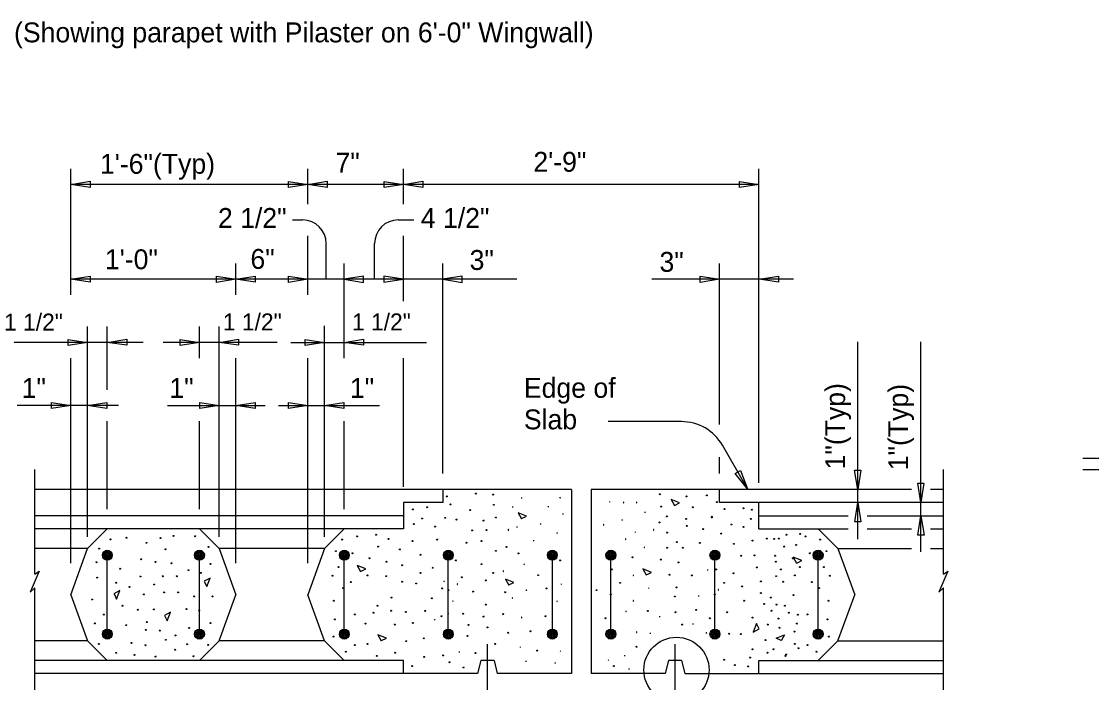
# Model space of a CAD drawing. Extents: x 2 to 71, y 0 to 22.
# Drawn here: x 17.88 to 24.66, y 2.64 to 6.83 of the extents above; entities that cross this region are included whole.
import ezdxf

# ---------------------------------------------------------------- set-up
doc = ezdxf.new("R2010")
doc.units = 0
doc.layers.add('Level 1', color=7, linetype='Continuous')

msp = doc.modelspace()

# ---------------------------------------------------------------- linework, layer by layer
at = {"layer": 'Level 1'}
for p, q in [((18.1968, 5.0954), (18.1968, 5.8954)), ((19.6969, 5.6707), (19.6969, 5.8954)), ((20.303, 5.6707), (20.303, 5.8954)), ((22.553, 3.9057), (22.553, 5.8954)), ((22.553, 5.7954), (18.1968, 5.7954)), ((19.6005, 5.5707), (19.664, 5.5707)), ((20.2697, 5.5707), (20.3677, 5.5707)), ((19.6969, 5.0954), (19.6969, 5.4707)), ((19.814, 5.1954), (19.814, 5.4207)), ((20.1197, 5.1954), (20.1197, 5.4207)), ((20.303, 5.0572), (20.303, 5.4707)), ((19.2424, 5.0954), (19.2424, 5.2954)), ((19.928, 4.6954), (19.928, 5.2954)), ((20.553, 3.964), (20.553, 5.2954)), ((22.303, 4.2741), (22.303, 5.2954)), ((21.0195, 5.1954), (18.1968, 5.1954)), ((22.7729, 5.1954), (21.8759, 5.1954)), ((18.303, 3.5638), (18.303, 4.8954)), ((18.428, 4.4954), (18.428, 4.8954)), ((19.0113, 4.6954), (19.0113, 4.8954)), ((19.1363, 3.5638), (19.1363, 4.8954)), ((19.803, 3.5638), (19.803, 4.8997)), ((18.6544, 4.7954), (17.1697, 4.7954)), ((19.5025, 4.7954), (18.7815, 4.7954)), ((19.589, 4.7954), (20.4485, 4.7954)), ((23.1787, 3.5478), (23.1787, 4.7978)), ((23.5787, 3.4677), (23.5787, 4.7978)), ((18.1968, 3.3971), (18.1968, 4.6954)), ((19.2424, 3.3972), (19.2424, 4.6954)), ((19.6969, 3.3972), (19.6969, 4.6954)), ((20.303, 3.8807), (20.303, 4.6954)), ((18.4991, 4.3954), (17.8562, 4.3954)), ((18.8087, 4.3954), (19.428, 4.3954)), ((19.5113, 4.3954), (20.1503, 4.3954)), ((18.428, 3.7388), (18.428, 4.2954)), ((19.0113, 3.7388), (19.0113, 4.2954)), ((19.928, 3.7388), (19.928, 4.2954)), ((22.0621, 4.2935), (21.599, 4.2935)), ((22.481, 3.868), (22.322, 4.1435)), ((22.303, 3.964), (22.303, 4.0683)), ((24.603, 4.0622), (26.9738, 4.0622)), ((17.9696, 3.3261), (17.9696, 3.989)), ((23.721, 3.3261), (23.721, 3.989)), ((24.603, 3.989), (26.9738, 3.989)), ((21.3655, 3.864), (17.9696, 3.864)), ((20.553, 3.864), (20.553, 3.7807)), ((21.3655, 3.864), (21.3655, 2.6972)), ((21.4905, 3.864), (21.4905, 2.6972)), ((23.5187, 3.864), (21.4905, 3.864)), ((22.303, 3.7807), (22.303, 3.864)), ((23.721, 3.864), (23.6387, 3.864)), ((20.303, 3.7807), (20.303, 3.6138)), ((20.553, 3.7807), (20.303, 3.7807)), ((23.721, 3.7807), (22.303, 3.7807)), ((22.553, 3.6138), (22.553, 3.7807)), ((20.303, 3.6972), (17.9696, 3.6972)), ((22.553, 3.6972), (23.1187, 3.6972)), ((23.2387, 3.6972), (23.721, 3.6972)), ((20.303, 3.6138), (17.9696, 3.6138)), ((18.303, 3.4888), (18.428, 3.6138)), ((19.1363, 3.4888), (19.0113, 3.6138)), ((19.803, 3.4888), (19.928, 3.6138)), ((22.553, 3.6138), (23.1187, 3.6138)), ((23.053, 3.4888), (22.928, 3.6138)), ((23.2387, 3.6138), (23.5187, 3.6138)), ((23.6387, 3.6138), (23.721, 3.6138)), ((18.303, 3.4888), (17.9696, 3.4888)), ((18.1968, 3.1971), (18.303, 3.4888)), ((19.1362, 3.4888), (19.2424, 3.1972)), ((19.803, 3.4888), (19.1363, 3.4888)), ((19.803, 3.4888), (19.6969, 3.1972)), ((23.053, 3.4888), (23.1592, 3.1972)), ((23.053, 3.4888), (23.5187, 3.4888)), ((23.6387, 3.4888), (23.7198, 3.4888)), ((18.428, 2.9472), (18.428, 3.4472)), ((19.0113, 2.9472), (19.0113, 3.4472)), ((19.928, 2.9472), (19.928, 3.4472)), ((20.5867, 2.9472), (20.5867, 3.4472)), ((21.2455, 2.9472), (21.2455, 3.4472)), ((21.6156, 2.9472), (21.6156, 3.4472)), ((22.2745, 2.9472), (22.2745, 3.4472)), ((22.928, 2.9472), (22.928, 3.4472)), ((17.9696, 2.5722), (17.9696, 3.2412)), ((18.1968, 3.1971), (18.303, 2.9055)), ((19.1362, 2.9055), (19.2424, 3.1972)), ((19.803, 2.9055), (19.6969, 3.1972)), ((23.053, 2.9055), (23.1592, 3.1972)), ((23.721, 2.5722), (23.721, 3.2412)), ((18.303, 2.9055), (17.9696, 2.9055)), ((18.303, 2.9055), (18.428, 2.7805)), ((19.1363, 2.9055), (19.0113, 2.7805)), ((19.803, 2.9055), (19.1363, 2.9055)), ((19.803, 2.9055), (19.928, 2.7805)), ((20.8342, 1.9906), (20.8342, 2.8839)), ((22.0219, 1.9906), (22.0219, 2.8839)), ((23.053, 2.9055), (22.928, 2.7805)), ((23.053, 2.9055), (23.7198, 2.9055)), ((20.303, 2.7805), (17.9696, 2.7805)), ((20.303, 2.6972), (20.303, 2.7805)), ((20.7925, 2.7806), (20.7717, 2.6972)), ((20.8759, 2.7806), (20.7925, 2.7806)), ((20.8759, 2.7806), (20.8967, 2.6972)), ((21.9802, 2.7806), (21.9594, 2.6972)), ((22.0635, 2.7806), (21.9802, 2.7806)), ((22.0635, 2.7806), (22.0844, 2.6972)), ((22.553, 2.6972), (22.553, 2.7805)), ((22.553, 2.7805), (23.721, 2.7805)), ((20.7717, 2.6972), (17.9696, 2.6972)), ((21.3655, 2.6972), (20.8967, 2.6972)), ((21.9594, 2.6972), (21.4905, 2.6972)), ((22.0844, 2.6972), (23.721, 2.6972))]:
    msp.add_line(p, q, dxfattribs=at)
for points in [[(18.1968, 5.7954), (18.3193, 5.8154), (18.3193, 5.7767)], [(19.6969, 5.7954), (19.5744, 5.7754), (19.5744, 5.8142)], [(19.6969, 5.7954), (19.8194, 5.8154), (19.8194, 5.7767)], [(20.303, 5.7954), (20.1805, 5.7754), (20.1805, 5.8142)], [(20.303, 5.7954), (20.4255, 5.8154), (20.4255, 5.7767)], [(22.553, 5.7954), (22.4305, 5.7754), (22.4305, 5.8142)], [(18.1968, 5.1954), (18.3193, 5.2154), (18.3193, 5.1767)], [(19.2424, 5.1954), (19.1199, 5.1754), (19.1199, 5.2142)], [(19.2424, 5.1954), (19.3649, 5.2154), (19.3649, 5.1767)], [(19.6969, 5.1954), (19.5744, 5.1754), (19.5744, 5.2142)], [(19.928, 5.1954), (20.0505, 5.1754), (20.0505, 5.2142)], [(20.3017, 5.1953), (20.1792, 5.2153), (20.1792, 5.1766)], [(20.5529, 5.1954), (20.6754, 5.1754), (20.6754, 5.2142)], [(22.3032, 5.1954), (22.1807, 5.1754), (22.1807, 5.2142)], [(22.5544, 5.1953), (22.6769, 5.2153), (22.6769, 5.1766)], [(18.303, 4.7954), (18.1805, 4.7754), (18.1805, 4.8142)], [(18.428, 4.7954), (18.5505, 4.8154), (18.5505, 4.7767)], [(19.0113, 4.7954), (18.8888, 4.7754), (18.8888, 4.8142)], [(19.1363, 4.7954), (19.2588, 4.8154), (19.2588, 4.7767)], [(19.803, 4.7954), (19.6805, 4.7754), (19.6805, 4.8142)], [(19.928, 4.7954), (20.0505, 4.8154), (20.0505, 4.7767)], [(18.1968, 4.3954), (18.0743, 4.3754), (18.0743, 4.4142)], [(18.303, 4.3954), (18.4255, 4.4154), (18.4255, 4.3767)], [(19.1363, 4.3954), (19.0138, 4.3754), (19.0138, 4.4142)], [(19.2424, 4.3954), (19.3649, 4.4154), (19.3649, 4.3767)], [(19.6969, 4.3954), (19.5744, 4.3754), (19.5744, 4.4142)], [(19.803, 4.3954), (19.9255, 4.4154), (19.9255, 4.3767)], [(22.481, 3.868), (22.4024, 3.9641), (22.436, 3.9835)], [(23.1787, 3.864), (23.1587, 3.9865), (23.1975, 3.9865)], [(23.5787, 3.7807), (23.5587, 3.9032), (23.5975, 3.9032)], [(23.1787, 3.7807), (23.1987, 3.6582), (23.16, 3.6582)], [(23.5787, 3.6972), (23.5987, 3.5747), (23.56, 3.5747)]]:
    msp.add_lwpolyline(points, close=True, dxfattribs=at)
for points in [[(22.0184, 3.763), (22.0506, 3.7791), (21.9969, 3.8005), (22.0175, 3.7625)], [(21.0501, 3.6787), (21.0823, 3.6947), (21.0286, 3.7162), (21.0493, 3.6782)], [(22.792, 3.3976), (22.8242, 3.4137), (22.7705, 3.4351), (22.7912, 3.3971)], [(17.9696, 3.3261), (17.9965, 3.3467), (17.9403, 3.2127), (17.9696, 3.2412)], [(20.0315, 3.3439), (20.0636, 3.3601), (20.01, 3.3815), (20.0305, 3.3435)], [(21.84, 3.3223), (21.8722, 3.3384), (21.8185, 3.3599), (21.8392, 3.3219)], [(23.721, 3.3261), (23.748, 3.3467), (23.6917, 3.2127), (23.721, 3.2412)], [(19.041, 3.2812), (19.0571, 3.249), (19.0785, 3.3027), (19.0405, 3.2821)], [(20.9701, 3.2585), (21.0023, 3.2746), (20.9486, 3.296), (20.9692, 3.258)], [(18.4705, 3.2017), (18.4866, 3.1695), (18.508, 3.2232), (18.47, 3.2026)], [(18.7908, 3.0644), (18.807, 3.0322), (18.8284, 3.0859), (18.7904, 3.0653)], [(22.5537, 2.9814), (22.5376, 3.0136), (22.5162, 2.9599), (22.5542, 2.9805)], [(20.1627, 2.9062), (20.1949, 2.9223), (20.1412, 2.9437), (20.1618, 2.9057)], [(22.6934, 2.9062), (22.6612, 2.9223), (22.7149, 2.9437), (22.6943, 2.9057)]]:
    msp.add_lwpolyline(points, dxfattribs=at)
for centre, radius in [((20.5766, 3.8197), 0.00298), ((20.7613, 3.8375), 0.00298), ((20.8703, 3.8309), 0.00298), ((21.9249, 3.8331), 0.00298), ((22.0941, 3.8197), 0.00298), ((22.2231, 3.8264), 0.00298), ((20.363, 3.7374), 0.00298), ((20.452, 3.7507), 0.00298), ((20.601, 3.7686), 0.00298), ((20.7257, 3.733), 0.00298), ((20.8748, 3.7664), 0.00298), ((21.9338, 3.7552), 0.00298), ((22.1341, 3.7507), 0.00298), ((22.2855, 3.7841), 0.00298), ((22.3344, 3.7396), 0.00298), ((22.4546, 3.7441), 0.00298), ((22.508, 3.7352), 0.00298), ((20.4208, 3.6796), 0.00298), ((20.5676, 3.684), 0.00298), ((20.6389, 3.6728), 0.00298), ((20.8102, 3.6662), 0.00298), ((20.8881, 3.6862), 0.00298), ((21.9694, 3.6929), 0.00298), ((22.0918, 3.6773), 0.00298), ((22.2543, 3.6907), 0.00298), ((22.2543, 3.6862), 0.00298), ((22.5013, 3.6773), 0.00298), ((20.3674, 3.644), 0.00298), ((20.5031, 3.6283), 0.00298), ((20.7368, 3.6039), 0.00298), ((20.828, 3.6061), 0.00298), ((21.9227, 3.6551), 0.00298), ((21.9717, 3.5905), 0.00298), ((22.0963, 3.6328), 0.00298), ((22.2009, 3.6128), 0.00298), ((22.3789, 3.6417), 0.00298), ((22.4546, 3.6261), 0.00298), ((18.4479, 3.5474), 0.00298), ((18.5497, 3.5582), 0.00298), ((18.6752, 3.5257), 0.00298), ((18.7639, 3.5561), 0.00298), ((18.8461, 3.569), 0.00298), ((18.9846, 3.5668), 0.00298), ((19.9157, 3.546), 0.00298), ((20.0091, 3.5661), 0.00298), ((20.1293, 3.5772), 0.00298), ((20.2072, 3.5505), 0.00298), ((20.3607, 3.5371), 0.00298), ((20.5165, 3.546), 0.00298), ((20.7012, 3.526), 0.00298), ((20.7969, 3.5371), 0.00298), ((22.034, 3.5305), 0.00298), ((22.1797, 3.5253), 0.00298), ((22.3144, 3.5838), 0.00298), ((22.5124, 3.5393), 0.00298), ((22.6036, 3.5527), 0.00298), ((22.6489, 3.5505), 0.00298), ((22.6793, 3.5527), 0.00298), ((22.7268, 3.5772), 0.00298), ((22.815, 3.5816), 0.00298), ((22.847, 3.5661), 0.00298), ((22.9404, 3.546), 0.00298), ((18.3765, 3.4889), 0.00298), ((18.428, 3.4473), 0.0313), ((18.428, 3.4473), 0.0251), ((18.428, 3.4473), 0.0188), ((18.428, 3.4473), 0.0125), ((18.7963, 3.4846), 0.00298), ((19.0113, 3.4473), 0.0313), ((19.0113, 3.4473), 0.0251), ((19.0113, 3.4473), 0.0188), ((19.0113, 3.4473), 0.0125), ((19.069, 3.4998), 0.00298), ((19.8756, 3.4726), 0.00298), ((19.9281, 3.4473), 0.0313), ((19.9281, 3.4473), 0.0251), ((19.9281, 3.4473), 0.0188), ((19.9281, 3.4473), 0.0125), ((19.9802, 3.4592), 0.00298), ((20.1426, 3.5015), 0.00298), ((20.2806, 3.4837), 0.00298), ((20.5867, 3.4473), 0.0313), ((20.5867, 3.4473), 0.0251), ((20.5867, 3.4473), 0.0188), ((20.5867, 3.4473), 0.0125), ((20.8881, 3.4748), 0.00298), ((20.9549, 3.4993), 0.00298), ((21.0307, 3.4584), 0.00298), ((21.2455, 3.4473), 0.0313), ((21.2455, 3.4473), 0.0251), ((21.2455, 3.4473), 0.0188), ((21.2455, 3.4473), 0.0125), ((21.6156, 3.4473), 0.0313), ((21.6156, 3.4473), 0.0251), ((21.6156, 3.4473), 0.0188), ((21.6156, 3.4473), 0.0125), ((21.9717, 3.4948), 0.00298), ((22.0718, 3.4948), 0.00298), ((22.2744, 3.4473), 0.0313), ((22.2744, 3.4473), 0.0251), ((22.2744, 3.4473), 0.0188), ((22.2744, 3.4473), 0.0125), ((22.3945, 3.5193), 0.00298), ((22.7135, 3.5015), 0.00298), ((22.7884, 3.5127), 0.00298), ((22.8759, 3.4592), 0.00298), ((22.928, 3.4473), 0.0313), ((22.928, 3.4473), 0.0251), ((22.928, 3.4473), 0.0188), ((22.928, 3.4473), 0.0125), ((22.9805, 3.4726), 0.00298), ((18.3592, 3.4024), 0.00298), ((18.428, 3.4473), 0.00627), ((18.6427, 3.4219), 0.00298), ((18.7336, 3.4046), 0.00298), ((18.8353, 3.3959), 0.00298), ((19.0113, 3.4473), 0.00627), ((19.082, 3.3916), 0.00298), ((19.9281, 3.4473), 0.00627), ((20.087, 3.4281), 0.00298), ((20.1961, 3.4058), 0.00298), ((20.4097, 3.4503), 0.00298), ((20.5867, 3.4473), 0.00627), ((20.6353, 3.4147), 0.00298), ((20.7969, 3.3903), 0.00298), ((21.2455, 3.4473), 0.00627), ((21.2942, 3.4147), 0.00298), ((21.6156, 3.4473), 0.00627), ((21.7526, 3.434), 0.00298), ((21.9316, 3.4192), 0.00298), ((22.0429, 3.4014), 0.00298), ((22.2744, 3.4473), 0.00627), ((22.4412, 3.4437), 0.00298), ((22.5258, 3.4459), 0.00298), ((22.6548, 3.4437), 0.00298), ((22.66, 3.4058), 0.00298), ((22.7683, 3.4281), 0.00298), ((22.7691, 3.4281), 0.00298), ((22.928, 3.4473), 0.00627), ((18.5085, 3.3613), 0.00298), ((18.9413, 3.3526), 0.00298), ((19.0192, 3.3353), 0.00298), ((19.8533, 3.3168), 0.00298), ((19.8912, 3.3724), 0.00298), ((20.0759, 3.3191), 0.00298), ((20.294, 3.3836), 0.00298), ((20.4097, 3.3346), 0.00298), ((20.4876, 3.368), 0.00298), ((20.8703, 3.3346), 0.00298), ((21.1554, 3.3209), 0.00298), ((21.6227, 3.3569), 0.00298), ((21.9872, 3.3235), 0.00298), ((22.1275, 3.3191), 0.00298), ((22.2815, 3.3569), 0.00298), ((22.3922, 3.3324), 0.00298), ((22.5391, 3.3702), 0.00298), ((22.6926, 3.3569), 0.00298), ((22.7802, 3.3191), 0.00298), ((22.8128, 3.3724), 0.00298), ((22.9649, 3.3724), 0.00298), ((23.0027, 3.3168), 0.00298), ((18.3635, 3.305), 0.00298), ((18.4847, 3.2725), 0.00298), ((18.6378, 3.3124), 0.00298), ((18.7249, 3.2617), 0.00298), ((18.779, 3.3137), 0.00298), ((18.8677, 3.3137), 0.00298), ((19.9691, 3.2768), 0.00298), ((20.1939, 3.3146), 0.00298), ((20.294, 3.279), 0.00298), ((20.383, 3.2679), 0.00298), ((20.6723, 3.3079), 0.00298), ((20.8236, 3.2879), 0.00298), ((21.6739, 3.2723), 0.00298), ((22.3327, 3.2723), 0.00298), ((22.4479, 3.25), 0.00298), ((22.565, 3.281), 0.00298), ((22.6622, 3.3146), 0.00298), ((22.706, 3.279), 0.00298), ((22.887, 3.2768), 0.00298), ((18.5691, 3.2466), 0.00298), ((18.66, 3.199), 0.00298), ((18.7877, 3.2119), 0.00298), ((18.8764, 3.2119), 0.00298), ((18.9781, 3.186), 0.00298), ((19.0928, 3.186), 0.00298), ((19.9218, 3.2394), 0.00298), ((20.5485, 3.2367), 0.00298), ((20.7435, 3.2167), 0.00298), ((20.946, 3.2122), 0.00298), ((21.2074, 3.2367), 0.00298), ((21.5248, 3.2256), 0.00298), ((21.616, 3.1989), 0.00298), ((22.0206, 3.1855), 0.00298), ((22.0318, 3.2434), 0.00298), ((22.2749, 3.1989), 0.00298), ((22.565, 3.2076), 0.00298), ((22.7728, 3.1944), 0.00298), ((22.9343, 3.2394), 0.00298), ((18.3311, 3.1665), 0.00298), ((18.5237, 3.1275), 0.00298), ((19.8623, 3.1588), 0.00298), ((20.1391, 3.1268), 0.00298), ((20.2272, 3.1789), 0.00298), ((20.4822, 3.1747), 0.00298), ((20.8236, 3.1344), 0.00298), ((22.459, 3.1588), 0.00298), ((22.5859, 3.1388), 0.00298), ((22.6289, 3.1789), 0.00298), ((22.6638, 3.1344), 0.00298), ((22.717, 3.1268), 0.00298), ((22.9938, 3.1588), 0.00298), ((18.4068, 3.0713), 0.00298), ((18.6211, 3.1016), 0.00298), ((18.7228, 3.1038), 0.00298), ((18.9283, 3.1059), 0.00298), ((19.0084, 3.0973), 0.00298), ((19.9958, 3.072), 0.00298), ((20.1137, 3.0832), 0.00298), ((20.224, 3.0954), 0.00298), ((20.3185, 3.0876), 0.00298), ((20.4408, 3.0943), 0.00298), ((20.5441, 3.0609), 0.00298), ((20.6812, 3.0765), 0.00298), ((20.8102, 3.0587), 0.00298), ((20.9348, 3.0743), 0.00298), ((21.2029, 3.0609), 0.00298), ((21.5827, 3.0475), 0.00298), ((21.8499, 3.0943), 0.00298), ((22.0251, 3.0854), 0.00298), ((22.1564, 3.101), 0.00298), ((22.2415, 3.0475), 0.00298), ((22.3522, 3.0854), 0.00298), ((22.5124, 3.052), 0.00298), ((22.6321, 3.0954), 0.00298), ((22.7423, 3.0832), 0.00298), ((22.7995, 3.0698), 0.00298), ((22.8603, 3.072), 0.00298), ((18.3484, 3.015), 0.00298), ((18.5475, 3.0042), 0.00298), ((18.6773, 3.0237), 0.00298), ((18.9457, 2.9869), 0.00298), ((19.082, 3.0172), 0.00298), ((19.8689, 3.0409), 0.00298), ((20.0625, 3.0142), 0.00298), ((20.2472, 3.0075), 0.00298), ((20.363, 3.0186), 0.00298), ((20.7145, 3.0053), 0.00298), ((20.8347, 2.9897), 0.00298), ((22.0673, 3.0075), 0.00298), ((22.6088, 3.0075), 0.00298), ((22.6771, 3.0453), 0.00298), ((22.6838, 2.9875), 0.00298), ((22.7936, 3.0142), 0.00298), ((22.9871, 3.0409), 0.00298), ((18.428, 2.9472), 0.0313), ((18.428, 2.9473), 0.0251), ((18.428, 2.9473), 0.0188), ((18.428, 2.9473), 0.0125), ((18.428, 2.9473), 0.00627), ((18.6708, 2.9739), 0.00298), ((18.7596, 2.9696), 0.00298), ((18.7985, 2.9111), 0.00298), ((18.8591, 2.9393), 0.00298), ((19.0113, 2.9472), 0.0313), ((19.0113, 2.9473), 0.0251), ((19.0113, 2.9473), 0.0188), ((19.0113, 2.9473), 0.0125), ((19.0113, 2.9473), 0.00627), ((19.8601, 2.9319), 0.00298), ((19.9281, 2.9472), 0.0313), ((19.9281, 2.9473), 0.0251), ((19.9281, 2.9473), 0.0188), ((19.9281, 2.9473), 0.0125), ((19.9281, 2.9473), 0.00627), ((20.4319, 2.9207), 0.00298), ((20.5867, 2.9472), 0.0313), ((20.5867, 2.9473), 0.0251), ((20.5867, 2.9473), 0.0188), ((20.5867, 2.9473), 0.0125), ((20.5867, 2.9473), 0.00627), ((20.7079, 2.9363), 0.00298), ((20.966, 2.9563), 0.00298), ((21.1077, 2.9653), 0.00298), ((21.2455, 2.9472), 0.0313), ((21.2455, 2.9473), 0.0251), ((21.2455, 2.9473), 0.0188), ((21.2455, 2.9473), 0.0125), ((21.2455, 2.9473), 0.00627), ((21.6156, 2.9472), 0.0313), ((21.6156, 2.9473), 0.0251), ((21.6156, 2.9473), 0.0188), ((21.6156, 2.9473), 0.0125), ((21.6156, 2.9473), 0.00627), ((22.0311, 2.7209), 0.2065), ((22.2744, 2.9472), 0.0313), ((22.2744, 2.9473), 0.0251), ((22.2744, 2.9473), 0.0188), ((22.2744, 2.9473), 0.0125), ((22.2744, 2.9473), 0.00627), ((22.3656, 2.9496), 0.00298), ((22.439, 2.9474), 0.00298), ((22.7775, 2.9633), 0.00298), ((22.928, 2.9472), 0.0313), ((22.928, 2.9473), 0.0251), ((22.928, 2.9473), 0.0188), ((22.928, 2.9473), 0.0125), ((22.928, 2.9473), 0.00627), ((22.996, 2.9319), 0.00298), ((18.3744, 2.8852), 0.00298), ((18.5806, 2.8919), 0.00298), ((18.6687, 2.8765), 0.00298), ((18.858, 2.8489), 0.00298), ((18.9327, 2.883), 0.00298), ((19.0669, 2.8787), 0.00298), ((19.9958, 2.8784), 0.00298), ((20.0759, 2.8851), 0.00298), ((20.3207, 2.9029), 0.00298), ((20.8837, 2.8851), 0.00298), ((21.1499, 2.8426), 0.00298), ((21.7784, 2.8679), 0.00298), ((22.5124, 2.8518), 0.00298), ((22.5948, 2.9096), 0.00298), ((22.6459, 2.8518), 0.00298), ((22.7802, 2.8851), 0.00298), ((22.8033, 2.858), 0.00298), ((22.8603, 2.8784), 0.00298), ((18.4847, 2.8289), 0.00298), ((18.5994, 2.8159), 0.00298), ((18.7336, 2.8051), 0.00298), ((18.9738, 2.8073), 0.00298), ((19.9379, 2.8361), 0.00298), ((20.1337, 2.8095), 0.00298), ((20.2495, 2.8295), 0.00298), ((20.4341, 2.8028), 0.00298), ((20.5546, 2.8126), 0.00298), ((20.759, 2.8273), 0.00298), ((22.3322, 2.785), 0.00298), ((22.4969, 2.7984), 0.00298), ((22.6066, 2.8295), 0.00298), ((22.7223, 2.8095), 0.00298), ((22.726, 2.8184), 0.00298), ((22.9182, 2.8361), 0.00298), ((20.3585, 2.7449), 0.00298), ((20.5944, 2.7694), 0.00298), ((20.6834, 2.736), 0.00298), ((21.6354, 2.7448), 0.00298), ((22.4011, 2.7516), 0.00298), ((22.4857, 2.7427), 0.00298)]:
    msp.add_circle(centre, radius, dxfattribs=at)
for centre, radius, start, end in [((19.664, 5.4207), 0.15, 0, 90), ((20.2697, 5.4207), 0.15, 90, 180), ((22.0621, 3.9935), 0.3, 29.99743, 90), ((21.0487, 3.809), 0.00298, 299.92759, 58.82245), ((21.2932, 3.8116), 0.00298, 299.92759, 58.82245), ((20.9922, 3.7524), 0.00298, 299.92759, 58.82245), ((21.2186, 3.755), 0.00298, 299.92759, 58.82245), ((21.6071, 3.7858), 0.00298, 299.92759, 58.82245), ((21.6945, 3.7807), 0.00298, 299.92759, 58.82245), ((21.7768, 3.7807), 0.00298, 299.92759, 58.82245), ((21.3112, 3.7087), 0.00298, 299.92759, 58.82245), ((21.6842, 3.6701), 0.00298, 299.92759, 58.82245), ((21.8308, 3.719), 0.00298, 299.92759, 58.82245), ((20.9682, 3.6083), 0.00298, 58.82246, 299.9276), ((21.0205, 3.6263), 0.00298, 299.92759, 58.82245), ((21.1697, 3.6443), 0.00298, 299.92759, 58.82245), ((21.5684, 3.6392), 0.00298, 299.92759, 58.82245), ((21.7692, 3.5929), 0.00298, 299.92759, 58.82245), ((21.8849, 3.6083), 0.00298, 299.92759, 58.82245), ((21.1259, 3.5389), 0.00298, 299.92759, 58.82245), ((21.2726, 3.5877), 0.00298, 299.92759, 58.82245), ((21.7074, 3.5492), 0.00298, 299.92759, 58.82245), ((21.8257, 3.4977), 0.00298, 299.92759, 58.82245), ((21.0642, 3.3897), 0.00298, 299.92759, 58.82245), ((20.933, 3.3459), 0.00298, 299.92759, 58.82245), ((21.7562, 3.3202), 0.00298, 299.92759, 58.82245), ((22.2271, 3.3537), 0.00298, 299.92759, 58.82245), ((20.5574, 3.2816), 0.00298, 299.92759, 58.82245), ((20.6421, 3.2636), 0.00298, 299.92759, 58.82245), ((21.3009, 3.2636), 0.00298, 299.92759, 58.82245), ((20.5882, 3.225), 0.00298, 299.92759, 58.82245), ((21.0797, 3.225), 0.00298, 299.92759, 58.82245), ((21.854, 3.2379), 0.00298, 299.92759, 58.82245), ((22.1705, 3.189), 0.00298, 299.92759, 58.82245), ((22.294, 3.2276), 0.00298, 299.92759, 58.82245), ((20.6137, 3.1556), 0.00298, 299.92759, 58.82245), ((20.9896, 3.1762), 0.00298, 299.92759, 58.82245), ((21.2726, 3.1556), 0.00298, 299.92759, 58.82245), ((21.7562, 3.1582), 0.00298, 299.92759, 58.82245), ((20.5857, 3.0783), 0.00298, 299.92759, 58.82245), ((21.0487, 3.0527), 0.00298, 299.92759, 58.82245), ((21.7099, 3.0912), 0.00298, 299.92759, 58.82245), ((21.9235, 3.0578), 0.00298, 299.92759, 58.82245), ((20.4978, 3.0387), 0.00298, 299.92759, 58.82245), ((22.1344, 3.0115), 0.00298, 299.92759, 58.82245), ((21.7768, 2.96), 0.00298, 299.92759, 58.82245), ((21.8643, 2.9523), 0.00298, 299.92759, 58.82245), ((22.2193, 2.9549), 0.00298, 299.92759, 58.82245), ((21.0411, 2.8648), 0.00298, 299.92759, 58.82245), ((20.6552, 2.834), 0.00298, 299.92759, 58.82245), ((21.2932, 2.8391), 0.00298, 299.92759, 58.82245), ((21.5967, 2.7825), 0.00298, 299.92759, 58.82245), ((21.7022, 2.8108), 0.00298, 299.92759, 58.82245), ((21.0771, 2.7748), 0.00298, 299.92759, 58.82245), ((21.2597, 2.7645), 0.00298, 299.92759, 58.82245), ((21.728, 2.7259), 0.00298, 299.92759, 58.82245)]:
    msp.add_arc(centre, radius, start, end, dxfattribs=at)

# ---------------------------------------------------------------- texts
for s, height, p in [('(Showing parapet with Pilaster on 6\'-0" Wingwall)', 0.126, (17.8372, 6.6955)), ('1\'-6"(Typ)', 0.126, (18.3814, 5.8631)), ('7"', 0.126, (19.8726, 5.8701)), ('2\'-9"', 0.126, (21.1252, 5.8759)), ('2 1/2"', 0.126, (19.1283, 5.52)), ('4 1/2"', 0.126, (20.4125, 5.52)), ('1\'-0"', 0.126, (18.4126, 5.2584)), ('6"', 0.126, (19.334, 5.2608)), ('3"', 0.126, (20.7216, 5.2541)), ('3"', 0.126, (21.9235, 5.2422)), ('1 1/2"', 0.108, (17.774, 4.8694)), ('1 1/2"', 0.108, (19.1596, 4.8705)), ('1 1/2"', 0.108, (19.9768, 4.8705)), ('1"', 0.126, (17.8856, 4.4433)), ('1"', 0.126, (18.8207, 4.4434)), ('1"', 0.126, (19.9638, 4.4433)), ('Edge of', 0.126, (21.065, 4.4444)), ('Slab', 0.126, (21.065, 4.2444))]:
    msp.add_text(s, height=height, dxfattribs=at).set_placement(p)
for p in [(23.0989, 3.9906), (23.4977, 3.9855)]:
    msp.add_text('1"(Typ)', height=0.126, rotation=90, dxfattribs=at).set_placement(p)

doc.saveas('drawing.dxf')
